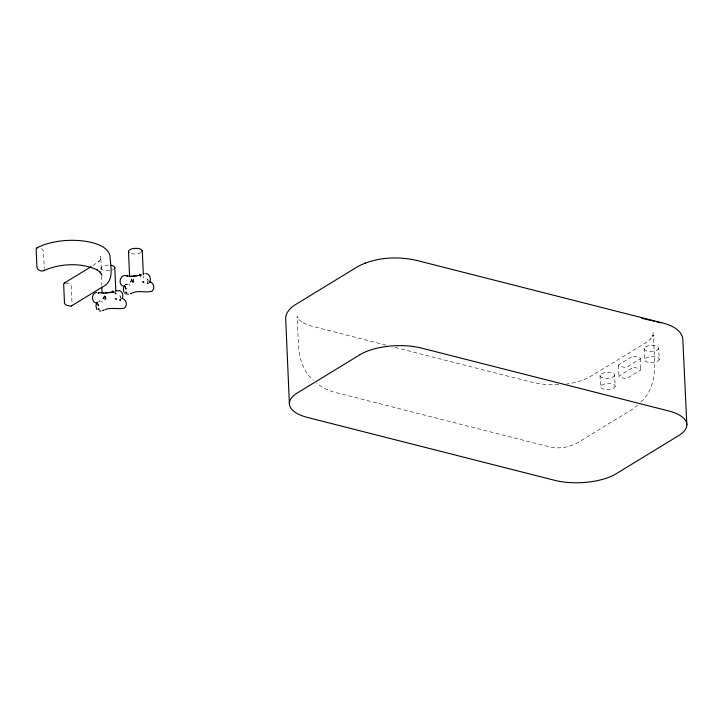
<?xml version="1.0" encoding="UTF-8"?>
<svg xmlns="http://www.w3.org/2000/svg" width="723" height="723" viewBox="0 0 723 723"><rect width="100%" height="100%" fill="white"/><g stroke="black" fill="none" stroke-linecap="round" stroke-linejoin="round"><path stroke-width="0.54" stroke-dasharray="3.62 2.71" d="M105.784 296.24L104.501 299.458L105.721 296.231L105.648 297.641M133.149 280.849L133.222 279.44L132.942 281.518L132.002 282.666L133.222 279.44M104.085 297.234L104.311 295.861L103.886 297.677L102.702 298.997L104.013 297.569L104.365 295.879M131.857 279.096L131.514 280.777L130.203 282.214L131.387 280.886L131.803 279.078L131.577 280.452M103.778 297.876L103.217 298.563M130.718 281.78L131.27 281.093M114.93 292.951C116.43 292.652 114.098 292.905 115.517 293.204L115.038 292.942M105.441 298.301L105.07 299.033M132.942 281.518L132.562 282.25M125.685 285.061L126.272 284.247L125.513 284.726M637.785 405.034L632.426 409.272L579.71 441.455C570.131 447.745 557.767 449.543 546.805 446.208L331.794 391.523L323.488 387.971L316.484 383.127M640.912 402.051C660.189 384.148 654.044 355.526 653.05 332.453L652.896 336.312L653.131 335.282L650.709 339.132L650.998 338.726L646.407 342.341L589.878 376.8L583.66 379.864L575.499 382.404L566.263 384.121M103.886 297.677L103.398 297.415L104.013 297.569M131.387 280.886L130.899 280.632L131.45 280.759M105.567 297.957L106.254 298.138L105.522 298.093M132.987 281.157L133.755 281.355L133.023 281.301M92.842 265.63L99.096 261.193L98.807 261.59L100.813 258.4L100.587 259.43L100.714 256.231L101.419 271.857M98.482 301.211L100.145 300.958L98.78 301.102M558.671 384.726L546.778 384.726L533.8 382.738L393.791 347.13M386.136 345.178L309.073 325.431L302.765 322.666L303.145 322.91L298.834 319.575L299.168 319.955L297.036 316.249L298.689 348.585C299.81 360.47 304.184 372.273 313.267 380.361M65.558 282.856L69.164 283.778A2.449 1.798 58.6 0 1 71.261 286.516L72.02 303.253M41.392 248.576L43.425 250.872L44.248 268.061M114.559 292.869L116.249 294.333L115.861 291.505M128.604 284.41L129.977 285.251M101.103 301.202L102.476 302.042M120.461 297.894L121.229 298.382L120.569 297.867M143.027 276.611L143.75 277.551L143.461 276.864M148.351 280.515L147.438 278.924L148.098 280.949M121.31 298.274L119.946 295.707L120.596 297.74M658.725 348.423A7.347 3 -2.6 0 1 647.148 351.007A7.347 3 -2.6 0 1 648.377 345.793A7.347 3 -2.6 0 1 658.725 348.423L659.231 359.584A7.347 3 -2.6 0 1 647.663 362.178A7.347 3 -2.6 0 1 648.883 356.954A7.347 3 -2.6 0 1 659.231 359.584M644.112 348.396L644.618 359.557M640.316 358.436L640.822 369.598M618.445 365.287L618.951 376.448M614.64 375.327A7.347 3 -2.6 0 1 603.072 377.921A7.347 3 -2.6 0 1 604.301 372.697A7.347 3 -2.6 0 1 614.64 375.327L615.156 386.489A7.347 3 -2.6 0 1 603.578 389.082A7.347 3 -2.6 0 1 604.808 383.859A7.347 3 -2.6 0 1 615.156 386.489M600.036 375.3L600.542 386.462M108.531 265.097A6.923 2.829 -2.6 0 0 100.967 268.423L101.066 270.655M101.328 276.24L101.726 285.169M140.994 252.589A6.923 2.829 -2.6 0 1 130.429 253.321M113.502 269.372A6.923 2.829 -2.6 0 1 111.785 270.131M109.598 270.619A6.923 2.829 -2.6 0 1 100.967 268.423M105.169 298.879L105.901 299.078L105.169 298.879M132.671 282.087L133.403 282.295L132.671 282.087M126.272 284.247L125.558 284.808L126.245 284.275M147.149 281.708L147.582 281.853L147.149 281.708M631.459 356.981L618.942 364.618A2.693 1.103 -2.6 0 0 619.575 366.127L623.542 367.139A2.693 1.103 -2.6 0 0 627.302 366.742L639.81 359.105A2.693 1.103 -2.6 0 0 639.186 357.596L635.21 356.584A2.693 1.103 -2.6 0 0 631.459 356.981M631.965 368.143L619.457 375.779A2.693 1.103 -2.6 0 0 620.081 377.298L624.048 378.301A2.693 1.103 -2.6 0 0 627.808 377.903L640.316 370.266A2.693 1.103 -2.6 0 0 639.692 368.757L635.716 367.745A2.693 1.103 -2.6 0 0 631.965 368.143M126.272 284.311L127.646 284.166L126.272 284.311M130.872 281.627L130.239 281.491L130.872 281.627M103.371 298.418L102.738 298.274L103.389 298.491"/><path stroke-width="1.08" d="M112.535 292.083C111.532 289.688 113.818 293.592 111.948 292.191L112.707 292.255L112.282 290.998M140.434 275.662C137.46 272.661 142.901 277.054 139.855 275.617L140.696 275.689M140.19 275.517L139.449 275.409L140.208 275.472M113.945 292.3L113.701 291.351M141.274 275.074L141.202 274.568M44.184 269.995C42.458 272.417 37.153 270.248 36.963 267.311L36.15 249.453C36.195 246.498 40.714 246.95 42.305 245.341C56.755 240.144 72.535 239.141 87.646 241.599C96.114 243.425 106.986 246.2 109.986 255.481C110.294 266.064 115.029 281.202 102.476 286.959L71.333 305.974M124.202 286.127L123.47 288.106L123.75 291.857M122.35 298.5C123.642 295.626 122.539 291.333 119.223 290.411M96.945 302.521L95.915 305.648L96.846 309.598M149.58 282.142C151.559 279.015 149.806 273.701 145.766 273.448M113.394 292.399L113.619 292.318M115.246 298.662L116.475 299.168L115.364 298.581M142.747 281.871L143.976 282.377L142.856 281.798M103.163 310.465C105.477 310.077 101.482 310.519 103.253 310.402M130.664 293.674C133.683 292.824 129.444 293.782 130.755 293.619M64.401 282.982L90.99 266.76M125.793 292.209L126.715 292.652L125.919 292.137M98.301 309.001L99.214 309.444L98.427 308.929M147.628 283.317C149.625 283.082 145.938 283.353 147.727 283.262M120.126 300.108C122.124 299.873 118.445 300.135 120.226 300.045M641.608 318.247L654.523 321.265M686.85 424.69L682.756 338.12C680.668 329.254 671.08 325.269 663.163 323.109L416.331 260.334C396.945 256.005 375.635 257.261 357.849 266.534L295.291 304.726C289.869 308.061 284.609 313.71 285.775 320.614L289.39 403.723M43.497 270.809C58.87 263.651 80.66 262.115 97.216 269.878L96.828 269.643L100.416 272.408L100.081 272.029L101.844 275.101L101.518 274.089M36.954 247.817L38.039 247.727M132.381 292.896C138.599 290.068 145.675 293.122 152.128 291.17C155.544 288.495 153.475 281.88 149.065 281.59M104.889 309.679C110.944 307.121 117.831 309.498 124.166 308.197C127.854 306.227 126.525 299.665 122.639 298.653M364.672 263.226L365.332 263.018M143.335 273.9L144.22 273.746M115.843 290.682L117.171 290.565M96.701 292.435C90.682 293.321 91.252 303.262 97.524 303.271L97.162 302.259M132.761 276.204L137.885 275.653M105.26 292.987L111.405 292.399M132.68 276.123L138.68 275.481M105.178 292.905L111.179 292.273M130.746 276.276L127.022 276.014L127.546 276.123C119.991 272.309 116.638 286.254 125.025 286.48L124.772 286.109M103.244 293.059L98.979 292.652M128.441 294.252L125.847 293.809M100.94 311.044L99.403 310.935M98.68 293.167L98.183 293.068L98.617 293.204M656.62 321.798L660.813 322.865M118.129 290.809L118.626 291.017M124.347 292.806L124.808 293.213M140.027 275.156L139.846 274.225M125.657 287.89L126.055 289.11L124.69 285.712M98.165 304.681L98.554 305.901L97.189 302.494M143.362 274.713L142.268 250.673M128.468 251.64L129.58 276.195M114.767 267.465L115.861 291.505M101.826 287.402L102.079 292.987M71.749 305.594A2.449 1.798 58.6 0 1 70.185 306.1L66.57 305.178A2.449 1.798 58.6 0 1 64.474 302.44L63.669 284.582A2.449 1.798 58.6 0 1 65.558 282.856M129.065 252.562A6.923 2.829 -2.6 0 1 134.83 248.351A6.923 2.829 -2.6 0 1 142.033 251.658M110.854 265.278A6.923 2.829 -2.6 0 1 114.532 268.45M131.134 276.367L131.631 276.231L131.134 276.367M360.153 354.604L297.587 392.797A44.067 17.994 -2.6 0 0 307.826 417.542L554.658 480.316A44.067 17.994 -2.6 0 0 616.086 473.809L678.653 435.617A44.067 17.994 -2.6 0 0 668.414 410.881L421.572 348.097A44.067 17.994 -2.6 0 0 360.153 354.604M104.139 293.023L103.597 293.204L104.139 293.023M113.113 292.49L112.363 292.399L113.086 292.49M150.131 281.871L149.507 281.753L150.086 281.871"/></g></svg>
